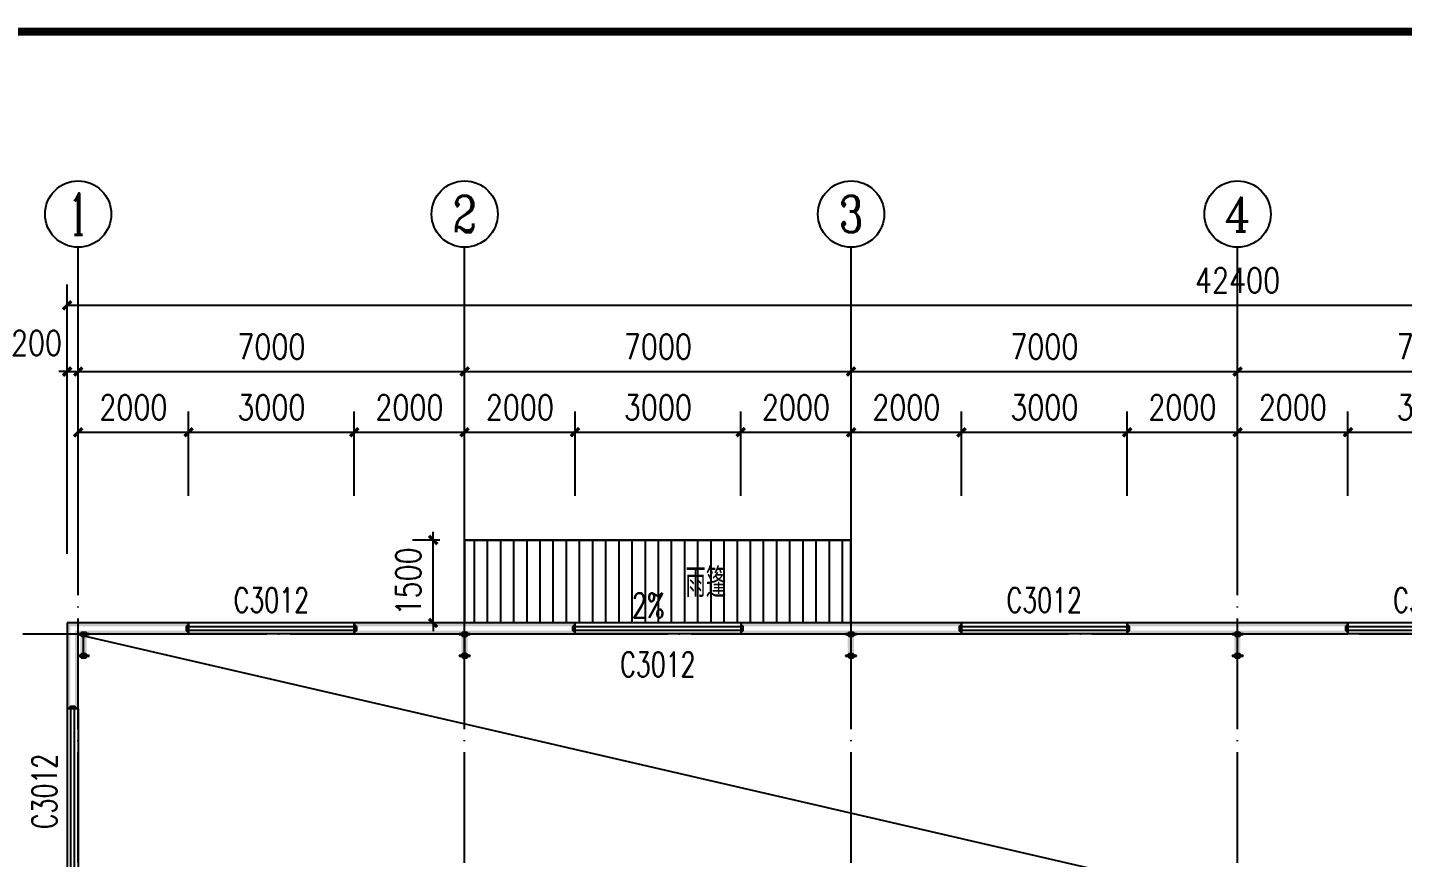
# Model space of a CAD drawing. Extents: x -21908402 to 2004492, y 83987 to 5079726.
# Drawn here: x 1832373 to 1857278, y 319539 to 334562 of the extents above; entities that cross this region are included whole.
import ezdxf
from ezdxf.enums import TextEntityAlignment as Align

# ---------------------------------------------------------------- set-up
doc = ezdxf.new("R2010")
doc.units = 0
doc.header["$LTSCALE"] = 1000
doc.linetypes.add('DOTE', pattern=[2.42, 2, -0.2, 0.02, -0.2])
doc.layers.get('0').update_dxf_attribs({"linetype": 'CONTINUOUS'})
doc.layers.get('DEFPOINTS').update_dxf_attribs({"linetype": 'CONTINUOUS'})
for name, color, linetype in [('AXIS', 3, 'CONTINUOUS'), ('AXIS_TEXT', 7, 'CONTINUOUS'), ('COLUMN', 9, 'CONTINUOUS'), ('DIM_SYMB', 3, 'CONTINUOUS'), ('DOTE', 1, 'DOTE'), ('PUB_DIM', 3, 'CONTINUOUS'), ('PUB_TEXT', 7, 'CONTINUOUS'), ('PUB_TITLE', 4, 'CONTINUOUS'), ('PUB_WALL', 9, 'CONTINUOUS'), ('WALL', 6, 'CONTINUOUS'), ('WINDOW', 94, 'CONTINUOUS'), ('WINDOW_TEXT', 7, 'CONTINUOUS')]:
    doc.layers.add(name, color=color, linetype=linetype)
doc.styles.add('_TCH_AXIS', font='COMPLEX', dxfattribs={"bigfont": 'GBCBIG'})
doc.styles.add('_TCH_DIM', font='SIMPLEX', dxfattribs={"bigfont": 'GBCBIG'})
doc.styles.add('_TCH_WINDOW', font='SIMPLEX', dxfattribs={"bigfont": 'GBCBIG'})
doc.styles.add('COMPLEX', font='COMPLEX')
doc.styles.add('DIM_FONT', font='simplex.shx', dxfattribs={"width": 0.8})
doc.styles.get("Standard").update_dxf_attribs({"font": 'tssdeng.shx', "width": 0.7, "bigfont": 'hztxt.shx'})
doc.dimstyles.new('DIMN150', dxfattribs={"dimscale": 1.5, "dimtxt": 300, "dimasz": 100, "dimexe": 250, "dimexo": 300, "dimgap": 150, "dimtad": 1, "dimdec": 0, "dimzin": 0, "dimtxsty": 'DIM_FONT', "dimblk": 'ARCHTICK', "dimcen": 0.09, "dimclrt": 7, "dimazin": 3, "dimtfac": 1, "dimtdec": 0, "dimtix": 1, "dimtmove": 0, "dimatfit": 3, "dimtolj": 1, "dimtzin": 0})

# ---------------------------------------------------------------- blocks, each defined once
blk = doc.blocks.new('_ARCHTICK')
at = {"color": 0, "linetype": 'BYBLOCK', "const_width": 0.4}
blk.add_lwpolyline([(-0.5, -0.5), (0.5, 0.5)], dxfattribs=at)
blk = doc.blocks.new('*D180')
at = {"layer": 'DEFPOINTS', "color": 0}
for p in [(1839720, 325285), (1840291, 325285), (1840291, 323785)]:
    blk.add_point(p, dxfattribs=at)
at = {"layer": 'PUB_DIM', "color": 0}
for p, q in [((1839841, 325285), (1839345, 325285)), ((1839720, 325285), (1839720, 325435)), ((1839720, 323785), (1839720, 325285)), ((1839841, 323785), (1839345, 323785)), ((1839720, 323785), (1839720, 323635))]:
    blk.add_line(p, q, dxfattribs=at)
at = {"layer": 'PUB_DIM', "color": 0, "xscale": 150, "yscale": 150, "zscale": 150}
for p, rotation in [((1839720, 325285), 270), ((1839720, 323785), 90)]:
    blk.add_blockref('_ARCHTICK', p, dxfattribs=dict(at, rotation=rotation))
at = {"layer": 'PUB_DIM', "color": 7, "insert": (1839270, 324535), "char_height": 450, "attachment_point": 5, "rotation": 90, "style": 'DIM_FONT'}
blk.add_mtext('\\A1;1500', dxfattribs=at)
blk = doc.blocks.new('*D242')
at = {"layer": 'DEFPOINTS', "color": 0}
for p in [(1859291, 327236), (1856291, 325635), (1859291, 325635)]:
    blk.add_point(p, dxfattribs=at)
at = {"layer": 'PUB_DIM', "color": 0}
for p, q in [((1856291, 326085), (1856291, 327611)), ((1859291, 326085), (1859291, 327611)), ((1856291, 327236), (1859291, 327236))]:
    blk.add_line(p, q, dxfattribs=at)
at = {"layer": 'PUB_DIM', "color": 0, "xscale": 150, "yscale": 150, "zscale": 150, "rotation": 180}
blk.add_blockref('_ARCHTICK', (1856291, 327236), dxfattribs=at)
at = {"layer": 'PUB_DIM', "color": 0, "xscale": 150, "yscale": 150, "zscale": 150}
blk.add_blockref('_ARCHTICK', (1859291, 327236), dxfattribs=at)
at = {"layer": 'PUB_DIM', "color": 7, "insert": (1857791, 327686), "char_height": 450, "attachment_point": 5, "style": 'DIM_FONT'}
blk.add_mtext('\\A1;3000', dxfattribs=at)
blk = doc.blocks.new('*D243')
at = {"layer": 'DEFPOINTS', "color": 0}
for p in [(1856291, 327236), (1854291, 325635), (1856291, 325635)]:
    blk.add_point(p, dxfattribs=at)
at = {"layer": 'PUB_DIM', "color": 0}
for p, q in [((1854291, 326085), (1854291, 327611)), ((1856291, 326085), (1856291, 327611)), ((1854291, 327236), (1856291, 327236))]:
    blk.add_line(p, q, dxfattribs=at)
at = {"layer": 'PUB_DIM', "color": 0, "xscale": 150, "yscale": 150, "zscale": 150, "rotation": 180}
blk.add_blockref('_ARCHTICK', (1854291, 327236), dxfattribs=at)
at = {"layer": 'PUB_DIM', "color": 0, "xscale": 150, "yscale": 150, "zscale": 150}
blk.add_blockref('_ARCHTICK', (1856291, 327236), dxfattribs=at)
at = {"layer": 'PUB_DIM', "color": 7, "insert": (1855291, 327686), "char_height": 450, "attachment_point": 5, "style": 'DIM_FONT'}
blk.add_mtext('\\A1;2000', dxfattribs=at)
blk = doc.blocks.new('*D244')
at = {"layer": 'DEFPOINTS', "color": 0}
for p in [(1854291, 327236), (1852291, 325635), (1854291, 325635)]:
    blk.add_point(p, dxfattribs=at)
at = {"layer": 'PUB_DIM', "color": 0}
for p, q in [((1852291, 326085), (1852291, 327611)), ((1854291, 326085), (1854291, 327611)), ((1852291, 327236), (1854291, 327236))]:
    blk.add_line(p, q, dxfattribs=at)
at = {"layer": 'PUB_DIM', "color": 0, "xscale": 150, "yscale": 150, "zscale": 150, "rotation": 180}
blk.add_blockref('_ARCHTICK', (1852291, 327236), dxfattribs=at)
at = {"layer": 'PUB_DIM', "color": 0, "xscale": 150, "yscale": 150, "zscale": 150}
blk.add_blockref('_ARCHTICK', (1854291, 327236), dxfattribs=at)
at = {"layer": 'PUB_DIM', "color": 7, "insert": (1853291, 327686), "char_height": 450, "attachment_point": 5, "style": 'DIM_FONT'}
blk.add_mtext('\\A1;2000', dxfattribs=at)
blk = doc.blocks.new('*D245')
at = {"layer": 'DEFPOINTS', "color": 0}
for p in [(1852291, 327236), (1849291, 325635), (1852291, 325635)]:
    blk.add_point(p, dxfattribs=at)
at = {"layer": 'PUB_DIM', "color": 0}
for p, q in [((1849291, 326085), (1849291, 327611)), ((1852291, 326085), (1852291, 327611)), ((1849291, 327236), (1852291, 327236))]:
    blk.add_line(p, q, dxfattribs=at)
at = {"layer": 'PUB_DIM', "color": 0, "xscale": 150, "yscale": 150, "zscale": 150, "rotation": 180}
blk.add_blockref('_ARCHTICK', (1849291, 327236), dxfattribs=at)
at = {"layer": 'PUB_DIM', "color": 0, "xscale": 150, "yscale": 150, "zscale": 150}
blk.add_blockref('_ARCHTICK', (1852291, 327236), dxfattribs=at)
at = {"layer": 'PUB_DIM', "color": 7, "insert": (1850791, 327686), "char_height": 450, "attachment_point": 5, "style": 'DIM_FONT'}
blk.add_mtext('\\A1;3000', dxfattribs=at)
blk = doc.blocks.new('*D246')
at = {"layer": 'DEFPOINTS', "color": 0}
for p in [(1849291, 327236), (1847291, 325635), (1849291, 325635)]:
    blk.add_point(p, dxfattribs=at)
at = {"layer": 'PUB_DIM', "color": 0}
for p, q in [((1847291, 326085), (1847291, 327611)), ((1849291, 326085), (1849291, 327611)), ((1847291, 327236), (1849291, 327236))]:
    blk.add_line(p, q, dxfattribs=at)
at = {"layer": 'PUB_DIM', "color": 0, "xscale": 150, "yscale": 150, "zscale": 150, "rotation": 180}
blk.add_blockref('_ARCHTICK', (1847291, 327236), dxfattribs=at)
at = {"layer": 'PUB_DIM', "color": 0, "xscale": 150, "yscale": 150, "zscale": 150}
blk.add_blockref('_ARCHTICK', (1849291, 327236), dxfattribs=at)
at = {"layer": 'PUB_DIM', "color": 7, "insert": (1848291, 327686), "char_height": 450, "attachment_point": 5, "style": 'DIM_FONT'}
blk.add_mtext('\\A1;2000', dxfattribs=at)
blk = doc.blocks.new('*D247')
at = {"layer": 'DEFPOINTS', "color": 0}
for p in [(1847291, 327236), (1845291, 325635), (1847291, 325635)]:
    blk.add_point(p, dxfattribs=at)
at = {"layer": 'PUB_DIM', "color": 0}
for p, q in [((1845291, 326085), (1845291, 327611)), ((1847291, 326085), (1847291, 327611)), ((1845291, 327236), (1847291, 327236))]:
    blk.add_line(p, q, dxfattribs=at)
at = {"layer": 'PUB_DIM', "color": 0, "xscale": 150, "yscale": 150, "zscale": 150, "rotation": 180}
blk.add_blockref('_ARCHTICK', (1845291, 327236), dxfattribs=at)
at = {"layer": 'PUB_DIM', "color": 0, "xscale": 150, "yscale": 150, "zscale": 150}
blk.add_blockref('_ARCHTICK', (1847291, 327236), dxfattribs=at)
at = {"layer": 'PUB_DIM', "color": 7, "insert": (1846291, 327686), "char_height": 450, "attachment_point": 5, "style": 'DIM_FONT'}
blk.add_mtext('\\A1;2000', dxfattribs=at)
blk = doc.blocks.new('*D248')
at = {"layer": 'DEFPOINTS', "color": 0}
for p in [(1845291, 327236), (1842291, 325635), (1845291, 325635)]:
    blk.add_point(p, dxfattribs=at)
at = {"layer": 'PUB_DIM', "color": 0}
for p, q in [((1842291, 326085), (1842291, 327611)), ((1845291, 326085), (1845291, 327611)), ((1842291, 327236), (1845291, 327236))]:
    blk.add_line(p, q, dxfattribs=at)
at = {"layer": 'PUB_DIM', "color": 0, "xscale": 150, "yscale": 150, "zscale": 150, "rotation": 180}
blk.add_blockref('_ARCHTICK', (1842291, 327236), dxfattribs=at)
at = {"layer": 'PUB_DIM', "color": 0, "xscale": 150, "yscale": 150, "zscale": 150}
blk.add_blockref('_ARCHTICK', (1845291, 327236), dxfattribs=at)
at = {"layer": 'PUB_DIM', "color": 7, "insert": (1843791, 327686), "char_height": 450, "attachment_point": 5, "style": 'DIM_FONT'}
blk.add_mtext('\\A1;3000', dxfattribs=at)
blk = doc.blocks.new('*D249')
at = {"layer": 'DEFPOINTS', "color": 0}
for p in [(1842291, 327236), (1840291, 325635), (1842291, 325635)]:
    blk.add_point(p, dxfattribs=at)
at = {"layer": 'PUB_DIM', "color": 0}
for p, q in [((1840291, 326085), (1840291, 327611)), ((1842291, 326085), (1842291, 327611)), ((1840291, 327236), (1842291, 327236))]:
    blk.add_line(p, q, dxfattribs=at)
at = {"layer": 'PUB_DIM', "color": 0, "xscale": 150, "yscale": 150, "zscale": 150, "rotation": 180}
blk.add_blockref('_ARCHTICK', (1840291, 327236), dxfattribs=at)
at = {"layer": 'PUB_DIM', "color": 0, "xscale": 150, "yscale": 150, "zscale": 150}
blk.add_blockref('_ARCHTICK', (1842291, 327236), dxfattribs=at)
at = {"layer": 'PUB_DIM', "color": 7, "insert": (1841291, 327686), "char_height": 450, "attachment_point": 5, "style": 'DIM_FONT'}
blk.add_mtext('\\A1;2000', dxfattribs=at)
blk = doc.blocks.new('*D250')
at = {"layer": 'DEFPOINTS', "color": 0}
for p in [(1840291, 327236), (1838291, 325635), (1840291, 325635)]:
    blk.add_point(p, dxfattribs=at)
at = {"layer": 'PUB_DIM', "color": 0}
for p, q in [((1838291, 326085), (1838291, 327611)), ((1840291, 326085), (1840291, 327611)), ((1838291, 327236), (1840291, 327236))]:
    blk.add_line(p, q, dxfattribs=at)
at = {"layer": 'PUB_DIM', "color": 0, "xscale": 150, "yscale": 150, "zscale": 150, "rotation": 180}
blk.add_blockref('_ARCHTICK', (1838291, 327236), dxfattribs=at)
at = {"layer": 'PUB_DIM', "color": 0, "xscale": 150, "yscale": 150, "zscale": 150}
blk.add_blockref('_ARCHTICK', (1840291, 327236), dxfattribs=at)
at = {"layer": 'PUB_DIM', "color": 7, "insert": (1839291, 327686), "char_height": 450, "attachment_point": 5, "style": 'DIM_FONT'}
blk.add_mtext('\\A1;2000', dxfattribs=at)
blk = doc.blocks.new('*D251')
at = {"layer": 'DEFPOINTS', "color": 0}
for p in [(1838291, 327236), (1835291, 325635), (1838291, 325635)]:
    blk.add_point(p, dxfattribs=at)
at = {"layer": 'PUB_DIM', "color": 0}
for p, q in [((1835291, 326085), (1835291, 327611)), ((1838291, 326085), (1838291, 327611)), ((1835291, 327236), (1838291, 327236))]:
    blk.add_line(p, q, dxfattribs=at)
at = {"layer": 'PUB_DIM', "color": 0, "xscale": 150, "yscale": 150, "zscale": 150, "rotation": 180}
blk.add_blockref('_ARCHTICK', (1835291, 327236), dxfattribs=at)
at = {"layer": 'PUB_DIM', "color": 0, "xscale": 150, "yscale": 150, "zscale": 150}
blk.add_blockref('_ARCHTICK', (1838291, 327236), dxfattribs=at)
at = {"layer": 'PUB_DIM', "color": 7, "insert": (1836791, 327686), "char_height": 450, "attachment_point": 5, "style": 'DIM_FONT'}
blk.add_mtext('\\A1;3000', dxfattribs=at)
blk = doc.blocks.new('*D252')
at = {"layer": 'DEFPOINTS', "color": 0}
for p in [(1835291, 327236), (1833291, 325635), (1835291, 325635)]:
    blk.add_point(p, dxfattribs=at)
at = {"layer": 'PUB_DIM', "color": 0}
for p, q in [((1833291, 326085), (1833291, 327611)), ((1835291, 326085), (1835291, 327611)), ((1833291, 327236), (1835291, 327236))]:
    blk.add_line(p, q, dxfattribs=at)
at = {"layer": 'PUB_DIM', "color": 0, "xscale": 150, "yscale": 150, "zscale": 150, "rotation": 180}
blk.add_blockref('_ARCHTICK', (1833291, 327236), dxfattribs=at)
at = {"layer": 'PUB_DIM', "color": 0, "xscale": 150, "yscale": 150, "zscale": 150}
blk.add_blockref('_ARCHTICK', (1835291, 327236), dxfattribs=at)
at = {"layer": 'PUB_DIM', "color": 7, "insert": (1834291, 327686), "char_height": 450, "attachment_point": 5, "style": 'DIM_FONT'}
blk.add_mtext('\\A1;2000', dxfattribs=at)
blk = doc.blocks.new('*D271')
at = {"layer": 'AXIS', "color": 0}
for p, q in [((1833091, 325035), (1833091, 328710)), ((1833291, 325035), (1833291, 328710)), ((1833091, 328335), (1832941, 328335)), ((1833091, 328335), (1833291, 328335)), ((1833291, 328335), (1833441, 328335))]:
    blk.add_line(p, q, dxfattribs=at)
at = {"layer": 'DEFPOINTS', "color": 0}
for p in [(1833291, 328335), (1833091, 324585), (1833291, 324585)]:
    blk.add_point(p, dxfattribs=at)
at = {"layer": 'AXIS', "color": 0, "xscale": 150, "yscale": 150, "zscale": 150}
blk.add_blockref('_ARCHTICK', (1833091, 328335), dxfattribs=at)
at = {"layer": 'AXIS', "color": 0, "xscale": 150, "yscale": 150, "zscale": 150, "rotation": 180}
blk.add_blockref('_ARCHTICK', (1833291, 328335), dxfattribs=at)
at = {"layer": 'AXIS', "color": 7, "insert": (1832536, 328852), "char_height": 450, "attachment_point": 5, "style": 'DIM_FONT'}
blk.add_mtext('\\A1;200', dxfattribs=at)
blk = doc.blocks.new('*D272')
at = {"layer": 'AXIS', "color": 0}
for p, q in [((1833291, 325035), (1833291, 328710)), ((1840291, 325035), (1840291, 328710)), ((1833291, 328335), (1840291, 328335))]:
    blk.add_line(p, q, dxfattribs=at)
at = {"layer": 'DEFPOINTS', "color": 0}
for p in [(1840291, 328335), (1833291, 324585), (1840291, 324585)]:
    blk.add_point(p, dxfattribs=at)
at = {"layer": 'AXIS', "color": 0, "xscale": 150, "yscale": 150, "zscale": 150, "rotation": 180}
blk.add_blockref('_ARCHTICK', (1833291, 328335), dxfattribs=at)
at = {"layer": 'AXIS', "color": 0, "xscale": 150, "yscale": 150, "zscale": 150}
blk.add_blockref('_ARCHTICK', (1840291, 328335), dxfattribs=at)
at = {"layer": 'AXIS', "color": 7, "insert": (1836791, 328785), "char_height": 450, "attachment_point": 5, "style": 'DIM_FONT'}
blk.add_mtext('\\A1;7000', dxfattribs=at)
blk = doc.blocks.new('*D273')
at = {"layer": 'AXIS', "color": 0}
for p, q in [((1840291, 325035), (1840291, 328710)), ((1847291, 325035), (1847291, 328710)), ((1840291, 328335), (1847291, 328335))]:
    blk.add_line(p, q, dxfattribs=at)
at = {"layer": 'DEFPOINTS', "color": 0}
for p in [(1847291, 328335), (1840291, 324585), (1847291, 324585)]:
    blk.add_point(p, dxfattribs=at)
at = {"layer": 'AXIS', "color": 0, "xscale": 150, "yscale": 150, "zscale": 150, "rotation": 180}
blk.add_blockref('_ARCHTICK', (1840291, 328335), dxfattribs=at)
at = {"layer": 'AXIS', "color": 0, "xscale": 150, "yscale": 150, "zscale": 150}
blk.add_blockref('_ARCHTICK', (1847291, 328335), dxfattribs=at)
at = {"layer": 'AXIS', "color": 7, "insert": (1843791, 328785), "char_height": 450, "attachment_point": 5, "style": 'DIM_FONT'}
blk.add_mtext('\\A1;7000', dxfattribs=at)
blk = doc.blocks.new('*D274')
at = {"layer": 'AXIS', "color": 0}
for p, q in [((1847291, 325035), (1847291, 328710)), ((1854291, 325035), (1854291, 328710)), ((1847291, 328335), (1854291, 328335))]:
    blk.add_line(p, q, dxfattribs=at)
at = {"layer": 'DEFPOINTS', "color": 0}
for p in [(1854291, 328335), (1847291, 324585), (1854291, 324585)]:
    blk.add_point(p, dxfattribs=at)
at = {"layer": 'AXIS', "color": 0, "xscale": 150, "yscale": 150, "zscale": 150, "rotation": 180}
blk.add_blockref('_ARCHTICK', (1847291, 328335), dxfattribs=at)
at = {"layer": 'AXIS', "color": 0, "xscale": 150, "yscale": 150, "zscale": 150}
blk.add_blockref('_ARCHTICK', (1854291, 328335), dxfattribs=at)
at = {"layer": 'AXIS', "color": 7, "insert": (1850791, 328785), "char_height": 450, "attachment_point": 5, "style": 'DIM_FONT'}
blk.add_mtext('\\A1;7000', dxfattribs=at)
blk = doc.blocks.new('*D275')
at = {"layer": 'AXIS', "color": 0}
for p, q in [((1854291, 325035), (1854291, 328710)), ((1861291, 325035), (1861291, 328710)), ((1854291, 328335), (1861291, 328335))]:
    blk.add_line(p, q, dxfattribs=at)
at = {"layer": 'DEFPOINTS', "color": 0}
for p in [(1861291, 328335), (1854291, 324585), (1861291, 324585)]:
    blk.add_point(p, dxfattribs=at)
at = {"layer": 'AXIS', "color": 0, "xscale": 150, "yscale": 150, "zscale": 150, "rotation": 180}
blk.add_blockref('_ARCHTICK', (1854291, 328335), dxfattribs=at)
at = {"layer": 'AXIS', "color": 0, "xscale": 150, "yscale": 150, "zscale": 150}
blk.add_blockref('_ARCHTICK', (1861291, 328335), dxfattribs=at)
at = {"layer": 'AXIS', "color": 7, "insert": (1857791, 328785), "char_height": 450, "attachment_point": 5, "style": 'DIM_FONT'}
blk.add_mtext('\\A1;7000', dxfattribs=at)
blk = doc.blocks.new('*D279')
at = {"layer": 'AXIS', "color": 0}
for p, q in [((1833091, 325035), (1833091, 329910)), ((1875491, 325035), (1875491, 329910)), ((1833091, 329535), (1875491, 329535))]:
    blk.add_line(p, q, dxfattribs=at)
at = {"layer": 'DEFPOINTS', "color": 0}
for p in [(1875491, 329535), (1833091, 324585), (1875491, 324585)]:
    blk.add_point(p, dxfattribs=at)
at = {"layer": 'AXIS', "color": 0, "xscale": 150, "yscale": 150, "zscale": 150, "rotation": 180}
blk.add_blockref('_ARCHTICK', (1833091, 329535), dxfattribs=at)
at = {"layer": 'AXIS', "color": 0, "xscale": 150, "yscale": 150, "zscale": 150}
blk.add_blockref('_ARCHTICK', (1875491, 329535), dxfattribs=at)
at = {"layer": 'AXIS', "color": 7, "insert": (1854291, 329985), "char_height": 450, "attachment_point": 5, "style": 'DIM_FONT'}
blk.add_mtext('\\A1;42400', dxfattribs=at)
blk = doc.blocks.new('_AXISO')
blk.add_circle((0, 0), 0.5)
at = {"layer": 'AXIS_TEXT', "style": 'COMPLEX', "width": 1.041667}
blk.add_attdef('A', text='', height=0.56, dxfattribs=at).set_placement((-0.25, -0.28), (0.25, -0.28), align=Align.FIT)
blk = doc.blocks.new('$WINLIB2D$00000001')
at = {"color": 0}
for points in [[(-0.5, 0.5), (-0.5, -0.5)], [(-0.5, 0.5), (0.5, 0.5)], [(0.5, -0.5), (0.5, 0.5)], [(0.5, 0.1667), (-0.5, 0.1667)], [(0.5, -0.1667), (-0.5, -0.1667)], [(-0.5, -0.5), (0.5, -0.5)]]:
    blk.add_lwpolyline(points, dxfattribs=at)

msp = doc.modelspace()

# ---------------------------------------------------------------- hatches: boundary and pattern name
h = msp.add_hatch()
h.set_pattern_fill('ANSI31', color=252, scale=150, angle=225, style=0)
h.set_pattern_definition([(270, (0, 0), (238.125, -6e-14), [])])
h.paths.add_polyline_path([(1840291, 325284.7), (1847288.9, 325284.7), (1847288.9, 323784.7), (1840291, 323784.7)])
at = {"layer": 'COLUMN'}
for points in [[(1833291, 323584.7), (1833291, 323574.7), (1833351, 323634.7), (1833351, 323524.7)], [(1833291, 323574.7), (1833378.8, 323574.7), (1833403.7, 323634.7), (1833351, 323634.7)], [(1833491, 323584.7), (1833291, 323584.7), (1833351, 323524.7), (1833431, 323524.7)], [(1833389.8, 323569.7), (1833394.8, 323574.7), (1833370, 323634.7), (1833329.8, 323594.5)], [(1833389.8, 323199.7), (1833389.8, 323569.7), (1833329.8, 323594.5), (1833329.8, 323174.8)], [(1833394.8, 323574.7), (1833491, 323574.7), (1833431, 323634.7), (1833370, 323634.7)], [(1833378.8, 323574.7), (1833383.8, 323569.7), (1833443.8, 323594.5), (1833403.7, 323634.7)], [(1833383.8, 323569.7), (1833383.8, 323199.7), (1833443.8, 323174.8), (1833443.8, 323594.5)], [(1833491, 323574.7), (1833491, 323584.7), (1833431, 323524.7), (1833431, 323634.7)], [(1840193, 323584.7), (1840193, 323574.7), (1840253, 323634.7), (1840253, 323524.7)], [(1840193, 323574.7), (1840280.8, 323574.7), (1840305.7, 323634.7), (1840253, 323634.7)], [(1840393, 323584.7), (1840193, 323584.7), (1840253, 323524.7), (1840333, 323524.7)], [(1840291.8, 323569.7), (1840296.8, 323574.7), (1840272, 323634.7), (1840231.8, 323594.5)], [(1840291.8, 323199.7), (1840291.8, 323569.7), (1840231.8, 323594.5), (1840231.8, 323174.8)], [(1840296.8, 323574.7), (1840393, 323574.7), (1840333, 323634.7), (1840272, 323634.7)], [(1840280.8, 323574.7), (1840285.8, 323569.7), (1840345.8, 323594.5), (1840305.7, 323634.7)], [(1840285.8, 323569.7), (1840285.8, 323199.7), (1840345.8, 323174.8), (1840345.8, 323594.5)], [(1840393, 323574.7), (1840393, 323584.7), (1840333, 323524.7), (1840333, 323634.7)], [(1847191, 323584.7), (1847191, 323574.7), (1847251, 323634.7), (1847251, 323524.7)], [(1847191, 323574.7), (1847278.8, 323574.7), (1847303.7, 323634.7), (1847251, 323634.7)], [(1847391, 323584.7), (1847191, 323584.7), (1847251, 323524.7), (1847331, 323524.7)], [(1847289.8, 323569.7), (1847294.8, 323574.7), (1847270, 323634.7), (1847229.8, 323594.5)], [(1847289.8, 323199.7), (1847289.8, 323569.7), (1847229.8, 323594.5), (1847229.8, 323174.8)], [(1847294.8, 323574.7), (1847391, 323574.7), (1847331, 323634.7), (1847270, 323634.7)], [(1847278.8, 323574.7), (1847283.8, 323569.7), (1847343.8, 323594.5), (1847303.7, 323634.7)], [(1847283.8, 323569.7), (1847283.8, 323199.7), (1847343.8, 323174.8), (1847343.8, 323594.5)], [(1847391, 323574.7), (1847391, 323584.7), (1847331, 323524.7), (1847331, 323634.7)], [(1854191, 323584.7), (1854191, 323574.7), (1854251, 323634.7), (1854251, 323524.7)], [(1854191, 323574.7), (1854278.8, 323574.7), (1854303.7, 323634.7), (1854251, 323634.7)], [(1854391, 323584.7), (1854191, 323584.7), (1854251, 323524.7), (1854331, 323524.7)], [(1854289.8, 323569.7), (1854294.8, 323574.7), (1854270, 323634.7), (1854229.8, 323594.5)], [(1854289.8, 323199.7), (1854289.8, 323569.7), (1854229.8, 323594.5), (1854229.8, 323174.8)], [(1854294.8, 323574.7), (1854391, 323574.7), (1854331, 323634.7), (1854270, 323634.7)], [(1854278.8, 323574.7), (1854283.8, 323569.7), (1854343.8, 323594.5), (1854303.7, 323634.7)], [(1854283.8, 323569.7), (1854283.8, 323199.7), (1854343.8, 323174.8), (1854343.8, 323594.5)], [(1854391, 323574.7), (1854391, 323584.7), (1854331, 323524.7), (1854331, 323634.7)], [(1833291, 323184.7), (1833491, 323184.7), (1833431, 323244.7), (1833351, 323244.7)], [(1833291, 323194.7), (1833291, 323184.7), (1833351, 323244.7), (1833351, 323134.7)], [(1833378.8, 323194.7), (1833291, 323194.7), (1833351, 323134.7), (1833403.7, 323134.7)], [(1833394.8, 323194.7), (1833389.8, 323199.7), (1833329.8, 323174.8), (1833370, 323134.7)], [(1833491, 323194.7), (1833394.8, 323194.7), (1833370, 323134.7), (1833431, 323134.7)], [(1833383.8, 323199.7), (1833378.8, 323194.7), (1833403.7, 323134.7), (1833443.8, 323174.8)], [(1833491, 323184.7), (1833491, 323194.7), (1833431, 323134.7), (1833431, 323244.7)], [(1840193, 323184.7), (1840393, 323184.7), (1840333, 323244.7), (1840253, 323244.7)], [(1840193, 323194.7), (1840193, 323184.7), (1840253, 323244.7), (1840253, 323134.7)], [(1840280.8, 323194.7), (1840193, 323194.7), (1840253, 323134.7), (1840305.7, 323134.7)], [(1840296.8, 323194.7), (1840291.8, 323199.7), (1840231.8, 323174.8), (1840272, 323134.7)], [(1840393, 323194.7), (1840296.8, 323194.7), (1840272, 323134.7), (1840333, 323134.7)], [(1840285.8, 323199.7), (1840280.8, 323194.7), (1840305.7, 323134.7), (1840345.8, 323174.8)], [(1840393, 323184.7), (1840393, 323194.7), (1840333, 323134.7), (1840333, 323244.7)], [(1847191, 323184.7), (1847391, 323184.7), (1847331, 323244.7), (1847251, 323244.7)], [(1847191, 323194.7), (1847191, 323184.7), (1847251, 323244.7), (1847251, 323134.7)], [(1847278.8, 323194.7), (1847191, 323194.7), (1847251, 323134.7), (1847303.7, 323134.7)], [(1847294.8, 323194.7), (1847289.8, 323199.7), (1847229.8, 323174.8), (1847270, 323134.7)], [(1847391, 323194.7), (1847294.8, 323194.7), (1847270, 323134.7), (1847331, 323134.7)], [(1847283.8, 323199.7), (1847278.8, 323194.7), (1847303.7, 323134.7), (1847343.8, 323174.8)], [(1847391, 323184.7), (1847391, 323194.7), (1847331, 323134.7), (1847331, 323244.7)], [(1854191, 323184.7), (1854391, 323184.7), (1854331, 323244.7), (1854251, 323244.7)], [(1854191, 323194.7), (1854191, 323184.7), (1854251, 323244.7), (1854251, 323134.7)], [(1854278.8, 323194.7), (1854191, 323194.7), (1854251, 323134.7), (1854303.7, 323134.7)], [(1854294.8, 323194.7), (1854289.8, 323199.7), (1854229.8, 323174.8), (1854270, 323134.7)], [(1854391, 323194.7), (1854294.8, 323194.7), (1854270, 323134.7), (1854331, 323134.7)], [(1854283.8, 323199.7), (1854278.8, 323194.7), (1854303.7, 323134.7), (1854343.8, 323174.8)], [(1854391, 323184.7), (1854391, 323194.7), (1854331, 323134.7), (1854331, 323244.7)]]:
    msp.add_hatch(color=256, dxfattribs=at).paths.add_polyline_path(points)
at = {"layer": 'PUB_WALL'}
for points in [[(1833091, 323784.7), (1833091, 322234.7), (1833151, 322294.7), (1833151, 323724.7)], [(1835291, 323784.7), (1833091, 323784.7), (1833151, 323724.7), (1835231, 323724.7)], [(1835291, 323584.7), (1835291, 323784.7), (1835231, 323724.7), (1835231, 323644.7)], [(1840288.9, 323784.7), (1838291, 323784.7), (1838351, 323724.7), (1840288.9, 323724.7)], [(1838291, 323784.7), (1838291, 323584.7), (1838351, 323644.7), (1838351, 323724.7)], [(1842291.5, 323784.7), (1840288.9, 323784.7), (1840288.9, 323724.7), (1842231.5, 323724.7)], [(1842291.5, 323584.7), (1842291.5, 323784.7), (1842231.5, 323724.7), (1842231.5, 323644.7)], [(1847288.9, 323784.7), (1845291.5, 323784.7), (1845351.5, 323724.7), (1847288.9, 323724.7)], [(1845291.5, 323784.7), (1845291.5, 323584.7), (1845351.5, 323644.7), (1845351.5, 323724.7)], [(1849291, 323784.7), (1847288.9, 323784.7), (1847288.9, 323724.7), (1849231, 323724.7)], [(1849291, 323584.7), (1849291, 323784.7), (1849231, 323724.7), (1849231, 323644.7)], [(1854288.9, 323784.7), (1852291, 323784.7), (1852351, 323724.7), (1854288.9, 323724.7)], [(1852291, 323784.7), (1852291, 323584.7), (1852351, 323644.7), (1852351, 323724.7)], [(1856291, 323784.7), (1854288.9, 323784.7), (1854288.9, 323724.7), (1856231, 323724.7)], [(1856291, 323584.7), (1856291, 323784.7), (1856231, 323724.7), (1856231, 323644.7)], [(1833291, 322234.7), (1833291, 323584.7), (1833231, 323644.7), (1833231, 322294.7)], [(1833291, 323584.7), (1835291, 323584.7), (1835231, 323644.7), (1833231, 323644.7)], [(1838291, 323584.7), (1840288.9, 323584.7), (1840288.9, 323644.7), (1838351, 323644.7)], [(1840288.9, 323584.7), (1842291.5, 323584.7), (1842231.5, 323644.7), (1840288.9, 323644.7)], [(1845291.5, 323584.7), (1847288.9, 323584.7), (1847288.9, 323644.7), (1845351.5, 323644.7)], [(1847288.9, 323584.7), (1849291, 323584.7), (1849231, 323644.7), (1847288.9, 323644.7)], [(1852291, 323584.7), (1854288.9, 323584.7), (1854288.9, 323644.7), (1852351, 323644.7)], [(1854288.9, 323584.7), (1856291, 323584.7), (1856231, 323644.7), (1854288.9, 323644.7)], [(1833091, 322234.7), (1833291, 322234.7), (1833231, 322294.7), (1833151, 322294.7)]]:
    msp.add_hatch(color=256, dxfattribs=at).paths.add_polyline_path(points)

# ---------------------------------------------------------------- linework, layer by layer
for points in [[(1847288.9, 323784.7), (1847288.9, 325284.7), (1840291, 325284.7), (1840291, 323784.7)], [(1833291, 323574.7), (1857939.5, 317884.7), (1875291, 288984.7)]]:
    msp.add_lwpolyline(points)
msp.add_lwpolyline([(1840291, 325284.7), (1847288.9, 325284.7), (1847288.9, 323784.7), (1840291, 323784.7)], close=True)
at = {"layer": 'AXIS'}
for p, q in [((1833291, 324584.7), (1833291, 330584.7)), ((1840291, 324584.7), (1840291, 330584.7)), ((1847291, 324584.7), (1847291, 330584.7)), ((1854291, 324584.7), (1854291, 330584.7))]:
    msp.add_line(p, q, dxfattribs=at)
at = {"layer": 'COLUMN'}
for p, q in [((1833491, 323584.7), (1833291, 323584.7)), ((1833291, 323584.7), (1833291, 323574.7)), ((1833291, 323574.7), (1833378.8, 323574.7)), ((1833378.8, 323574.7), (1833383.8, 323569.7)), ((1833383.8, 323569.7), (1833383.8, 323199.7)), ((1833389.8, 323569.7), (1833394.8, 323574.7)), ((1833389.8, 323199.7), (1833389.8, 323569.7)), ((1833394.8, 323574.7), (1833491, 323574.7)), ((1833491, 323574.7), (1833491, 323584.7)), ((1840393, 323584.7), (1840193, 323584.7)), ((1840193, 323584.7), (1840193, 323574.7)), ((1840193, 323574.7), (1840280.8, 323574.7)), ((1840280.8, 323574.7), (1840285.8, 323569.7)), ((1840285.8, 323569.7), (1840285.8, 323199.7)), ((1840291.8, 323569.7), (1840296.8, 323574.7)), ((1840291.8, 323199.7), (1840291.8, 323569.7)), ((1840296.8, 323574.7), (1840393, 323574.7)), ((1840393, 323574.7), (1840393, 323584.7)), ((1847391, 323584.7), (1847191, 323584.7)), ((1847191, 323584.7), (1847191, 323574.7)), ((1847191, 323574.7), (1847278.8, 323574.7)), ((1847278.8, 323574.7), (1847283.8, 323569.7)), ((1847283.8, 323569.7), (1847283.8, 323199.7)), ((1847289.8, 323569.7), (1847294.8, 323574.7)), ((1847289.8, 323199.7), (1847289.8, 323569.7)), ((1847294.8, 323574.7), (1847391, 323574.7)), ((1847391, 323574.7), (1847391, 323584.7)), ((1854391, 323584.7), (1854191, 323584.7)), ((1854191, 323584.7), (1854191, 323574.7)), ((1854191, 323574.7), (1854278.8, 323574.7)), ((1854278.8, 323574.7), (1854283.8, 323569.7)), ((1854283.8, 323569.7), (1854283.8, 323199.7)), ((1854289.8, 323569.7), (1854294.8, 323574.7)), ((1854289.8, 323199.7), (1854289.8, 323569.7)), ((1854294.8, 323574.7), (1854391, 323574.7)), ((1854391, 323574.7), (1854391, 323584.7)), ((1833378.8, 323194.7), (1833291, 323194.7)), ((1833291, 323194.7), (1833291, 323184.7)), ((1833291, 323184.7), (1833491, 323184.7)), ((1833383.8, 323199.7), (1833378.8, 323194.7)), ((1833394.8, 323194.7), (1833389.8, 323199.7)), ((1833491, 323194.7), (1833394.8, 323194.7)), ((1833491, 323184.7), (1833491, 323194.7)), ((1840280.8, 323194.7), (1840193, 323194.7)), ((1840193, 323194.7), (1840193, 323184.7)), ((1840193, 323184.7), (1840393, 323184.7)), ((1840285.8, 323199.7), (1840280.8, 323194.7)), ((1840296.8, 323194.7), (1840291.8, 323199.7)), ((1840393, 323194.7), (1840296.8, 323194.7)), ((1840393, 323184.7), (1840393, 323194.7)), ((1847278.8, 323194.7), (1847191, 323194.7)), ((1847191, 323194.7), (1847191, 323184.7)), ((1847191, 323184.7), (1847391, 323184.7)), ((1847283.8, 323199.7), (1847278.8, 323194.7)), ((1847294.8, 323194.7), (1847289.8, 323199.7)), ((1847391, 323194.7), (1847294.8, 323194.7)), ((1847391, 323184.7), (1847391, 323194.7)), ((1854278.8, 323194.7), (1854191, 323194.7)), ((1854191, 323194.7), (1854191, 323184.7)), ((1854191, 323184.7), (1854391, 323184.7)), ((1854283.8, 323199.7), (1854278.8, 323194.7)), ((1854294.8, 323194.7), (1854289.8, 323199.7)), ((1854391, 323194.7), (1854294.8, 323194.7)), ((1854391, 323184.7), (1854391, 323194.7))]:
    msp.add_line(p, q, dxfattribs=at)
at = {"layer": 'DIM_SYMB'}
msp.add_lwpolyline([(1843605.7, 324481.8, 0, 0, 0), (1843605.7, 324783.4, 120, 0, 0), (1843605.7, 325233.4, 0, 0, 0)], format="xyseb", dxfattribs=at)
at = {"layer": 'DOTE'}
for p, q in [((1833291, 287984.7), (1833291, 324584.7)), ((1840291, 287984.7), (1840291, 324584.7)), ((1847291, 287984.7), (1847291, 324584.7)), ((1854291, 287984.7), (1854291, 324584.7)), ((1832291, 323584.7), (1876291, 323584.7))]:
    msp.add_line(p, q, dxfattribs=at)
at = {"layer": 'PUB_TITLE', "const_width": 150}
msp.add_lwpolyline([(1815141.5, 274487.2), (1898991.5, 274487.2), (1898991.5, 334487.2), (1815141.5, 334487.2)], close=True, dxfattribs=at)
at = {"layer": 'WALL'}
for p, q in [((1833091, 323784.7), (1833091, 322234.7)), ((1835291, 323784.7), (1833091, 323784.7)), ((1835291, 323584.7), (1835291, 323784.7)), ((1840288.9, 323784.7), (1838291, 323784.7)), ((1838291, 323784.7), (1838291, 323584.7)), ((1842291.5, 323784.7), (1840288.9, 323784.7)), ((1842291.5, 323584.7), (1842291.5, 323784.7)), ((1847288.9, 323784.7), (1845291.5, 323784.7)), ((1845291.5, 323784.7), (1845291.5, 323584.7)), ((1849291, 323784.7), (1847288.9, 323784.7)), ((1849291, 323584.7), (1849291, 323784.7)), ((1854288.9, 323784.7), (1852291, 323784.7)), ((1852291, 323784.7), (1852291, 323584.7)), ((1856291, 323784.7), (1854288.9, 323784.7)), ((1856291, 323584.7), (1856291, 323784.7)), ((1833291, 323194.7), (1833291, 323574.7)), ((1833491, 323584.7), (1835291, 323584.7)), ((1838291, 323584.7), (1840193, 323584.7)), ((1840393, 323584.7), (1842291.5, 323584.7)), ((1845291.5, 323584.7), (1847191, 323584.7)), ((1847391, 323584.7), (1849291, 323584.7)), ((1852291, 323584.7), (1854191, 323584.7)), ((1854391, 323584.7), (1856291, 323584.7)), ((1833291, 322234.7), (1833291, 323184.7)), ((1833091, 322234.7), (1833291, 322234.7))]:
    msp.add_line(p, q, dxfattribs=at)

# ---------------------------------------------------------------- block references
at = {"layer": 'AXIS'}
ref = msp.add_blockref('_AXISO', (1833291, 331184.7), dxfattribs=dict(at, xscale=1200, yscale=1200, zscale=1200))
ref.add_attrib('A', '1', dxfattribs={"layer": 'AXIS_TEXT', "height": 749.5, "style": '_TCH_AXIS'}).set_placement((1833130.4, 330809.9), (1833451.6, 330809.9), align=Align.FIT)
ref = msp.add_blockref('_AXISO', (1840291, 331184.7), dxfattribs=dict(at, xscale=1200, yscale=1200, zscale=1200))
ref.add_attrib('A', '2', dxfattribs={"layer": 'AXIS_TEXT', "height": 657.6, "style": '_TCH_AXIS'}).set_placement((1840071.8, 330855.9), (1840510.2, 330855.9), align=Align.FIT)
ref = msp.add_blockref('_AXISO', (1847291, 331184.7), dxfattribs=dict(at, xscale=1200, yscale=1200, zscale=1200))
ref.add_attrib('A', '3', dxfattribs={"layer": 'AXIS_TEXT', "height": 657.6, "style": '_TCH_AXIS'}).set_placement((1847071.8, 330855.9), (1847510.2, 330855.9), align=Align.FIT)
ref = msp.add_blockref('_AXISO', (1854291, 331184.7), dxfattribs=dict(at, xscale=1200, yscale=1200, zscale=1200))
ref.add_attrib('A', '4', dxfattribs={"layer": 'AXIS_TEXT', "height": 625, "style": '_TCH_AXIS'}).set_placement((1854052.9, 330872.2), (1854529.1, 330872.2), align=Align.FIT)
at = {"layer": 'WINDOW'}
ref = msp.add_blockref('$WINLIB2D$00000001', (1836791, 323684.7), dxfattribs=dict(at, xscale=3000, yscale=200, zscale=3000, rotation=180))
ref.add_attrib('A', 'C3012', (1836108.5, 323974), dxfattribs={"layer": 'WINDOW_TEXT', "height": 446.25, "style": '_TCH_WINDOW', "width": 0.705882})
ref = msp.add_blockref('$WINLIB2D$00000001', (1850791, 323684.7), dxfattribs=dict(at, xscale=3000, yscale=200, zscale=3000, rotation=180))
ref.add_attrib('A', 'C3012', (1850108.5, 323974), dxfattribs={"layer": 'WINDOW_TEXT', "height": 446.25, "style": '_TCH_WINDOW', "width": 0.705882})
ref = msp.add_blockref('$WINLIB2D$00000001', (1857791, 323684.7), dxfattribs=dict(at, xscale=3000, yscale=200, zscale=3000, rotation=180))
ref.add_attrib('A', 'C3012', (1857108.5, 323974), dxfattribs={"layer": 'WINDOW_TEXT', "height": 446.25, "style": '_TCH_WINDOW', "width": 0.705882})
ref = msp.add_blockref('$WINLIB2D$00000001', (1843791.5, 323684.7), dxfattribs=dict(at, xscale=3000, yscale=-200, zscale=3000, rotation=180))
ref.add_attrib('A', 'C3012', (1843109, 322811.5), dxfattribs={"layer": 'WINDOW_TEXT', "height": 446.25, "style": '_TCH_WINDOW', "width": 0.705882})
ref = msp.add_blockref('$WINLIB2D$00000001', (1833191, 320734.7), dxfattribs=dict(at, xscale=3000, yscale=200, zscale=3000, rotation=270))
ref.add_attrib('A', 'C3012', (1832901.6, 320052.2), dxfattribs={"layer": 'WINDOW_TEXT', "height": 446.25, "rotation": 90, "style": '_TCH_WINDOW', "width": 0.705882})

# ---------------------------------------------------------------- texts
at = {"layer": 'PUB_TEXT', "width": 0.7}
msp.add_text('雨篷', height=525, dxfattribs=at).set_placement((1844290.8, 324250.4))
at = {"layer": 'PUB_TEXT', "style": '_TCH_DIM', "width": 0.705882}
msp.add_text('2%%%', height=446.25, dxfattribs=at).set_placement((1843320.7, 323878.1))

# ---------------------------------------------------------------- dimensions: what is measured, and where the dimension line sits
at = {"layer": 'AXIS'}
for p1, p2, distance, picture, middle in [((1833091, 324584.7), (1875491, 324584.7), 4950, '*D279', (1854291, 329984.7)), ((1833291, 324584.7), (1840291, 324584.7), 3750, '*D272', (1836791, 328784.7)), ((1840291, 324584.7), (1847291, 324584.7), 3750, '*D273', (1843791, 328784.7)), ((1847291, 324584.7), (1854291, 324584.7), 3750, '*D274', (1850791, 328784.7)), ((1854291, 324584.7), (1861291, 324584.7), 3750, '*D275', (1857791, 328784.7))]:
    dim = msp.add_aligned_dim(p1=p1, p2=p2, distance=distance, dimstyle='DIMN150', dxfattribs=at)
    dim.commit()
    dim.dimension.update_dxf_attribs({"geometry": picture, "text_midpoint": middle})
dim = msp.add_linear_dim(base=(1833291, 328334.7), p1=(1833091, 324584.7), p2=(1833291, 324584.7), angle=0, dimstyle='DIMN150', dxfattribs=at)
dim.commit()
dim.dimension.update_dxf_attribs({"geometry": '*D271', "text_midpoint": (1832536, 328852.2), "dimtype": 129})
at = {"layer": 'PUB_DIM'}
for p1, p2, distance, picture, middle in [((1833291, 325634.7), (1835291, 325634.7), 1601.1, '*D252', (1834291, 327685.8)), ((1835291, 325634.7), (1838291, 325634.7), 1601.1, '*D251', (1836791, 327685.8)), ((1838291, 325634.7), (1840291, 325634.7), 1601.1, '*D250', (1839291, 327685.8)), ((1840290.9952, 325634.6635), (1842291.486, 325634.6635), 1601.1006, '*D249', (1841291.2406, 327685.764)), ((1842291.5, 325634.7), (1845291.5, 325634.7), 1601.1, '*D248', (1843791.5, 327685.8)), ((1845291.486, 325634.6635), (1847290.9952, 325634.6635), 1601.1006, '*D247', (1846291.2406, 327685.764)), ((1847291, 325634.7), (1849291, 325634.7), 1601.1, '*D246', (1848291, 327685.8)), ((1849291, 325634.7), (1852291, 325634.7), 1601.1, '*D245', (1850791, 327685.8)), ((1852291, 325634.7), (1854291, 325634.7), 1601.1, '*D244', (1853291, 327685.8)), ((1854291, 325634.7), (1856291, 325634.7), 1601.1, '*D243', (1855291, 327685.8)), ((1856291, 325634.7), (1859291, 325634.7), 1601.1, '*D242', (1857791, 327685.8)), ((1840291, 323784.7), (1840291, 325284.7), 570.9, '*D180', (1839270.1, 324534.7))]:
    dim = msp.add_aligned_dim(p1=p1, p2=p2, distance=distance, dimstyle='DIMN150', dxfattribs=at)
    dim.commit()
    dim.dimension.update_dxf_attribs({"geometry": picture, "text_midpoint": middle})

doc.saveas('drawing.dxf')
